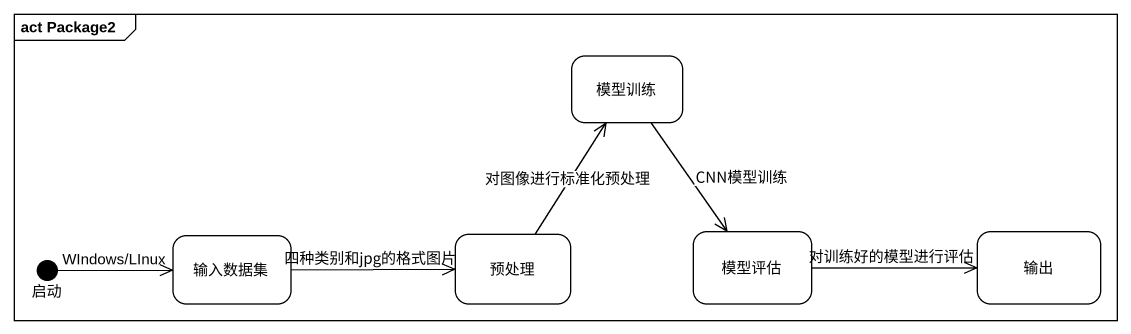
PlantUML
@startuml
mainframe act Package2
hide empty description
state 模型训练
state 输入数据集
state 预处理
state 模型评估
state 输出
state 启动 <<start>>
模型训练 --> 模型评估 : CNN模型训练
输入数据集 -right-> 预处理 : 四种类别和jpg的格式图片
预处理 -up-> 模型训练 : 对图像进行标准化预处理
模型评估 -right-> 输出 : 对训练好的模型进行评估
启动 -right-> 输入数据集 : WIndows/LInux
@enduml
